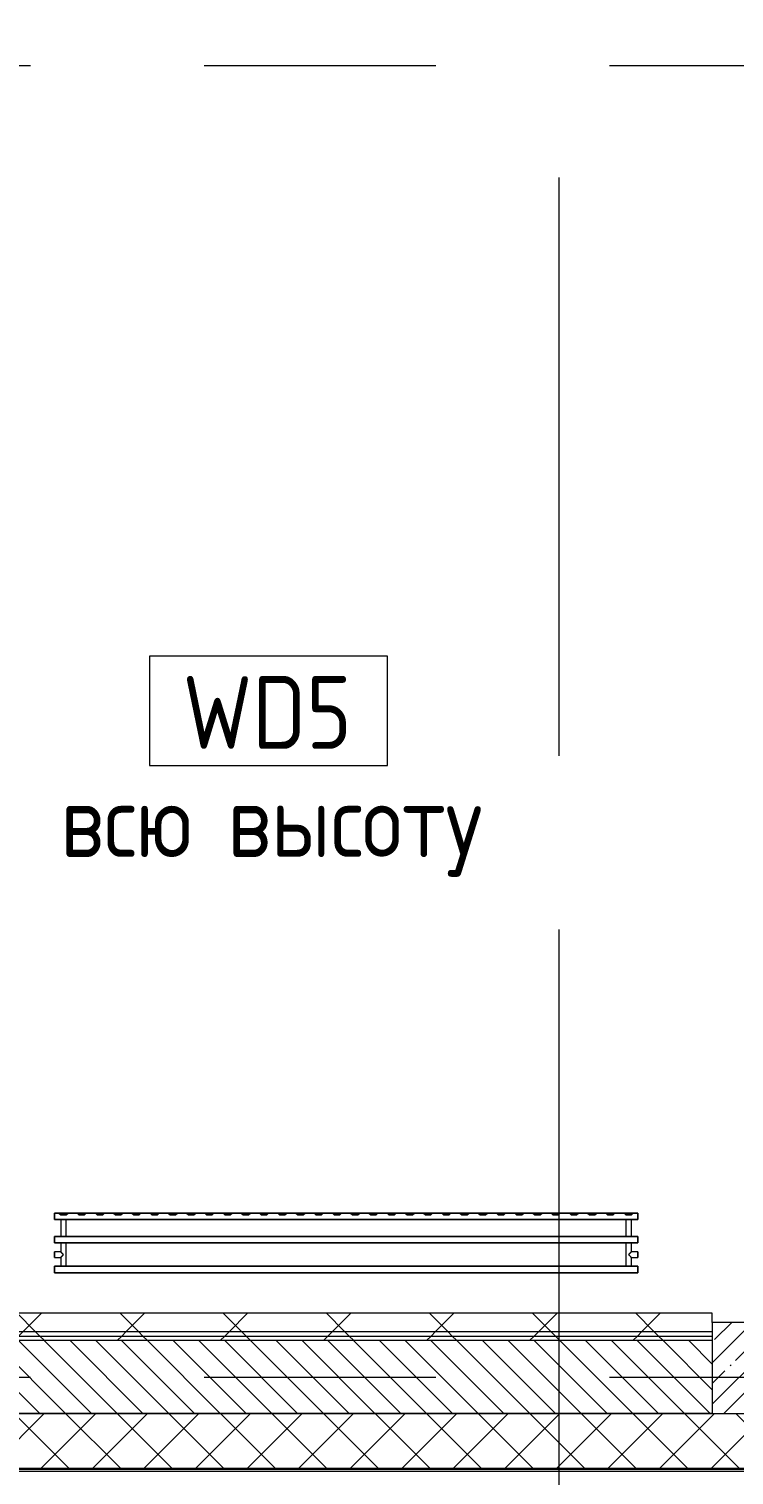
# Model space of a CAD drawing. Header units: millimetres. Extents: x 81037 to 284518, y -8553 to 29000.
# Drawn here: x 97156 to 99090, y -269 to 3700 of the extents above; entities that cross this region are included whole.
import ezdxf

# ---------------------------------------------------------------- set-up
doc = ezdxf.new("R2010")
doc.units = ezdxf.units.MM
doc.linetypes.add('Осевая', pattern=[3175, 635, -476.25, 1587.5, -476.25])
for name, color, linetype, lineweight in [('A-WALL', 7, 'Continuous', 9), ('A-WALL-1', 7, 'Continuous', 13), ('A-WALL-IDEN', 7, 'Continuous', 9), ('S-COLS', 7, 'Continuous', 9), ('Оси', 7, 'Continuous', 9), ('Оси-2', 7, 'Осевая', 9)]:
    doc.layers.add(name, color=color, linetype=linetype, lineweight=lineweight)
for name, color, linetype, lineweight, true_color in [('A-WALL-2', 7, 'Continuous', 13, 0x008040), ('I-WALL-2', 7, 'Continuous', 9, 0x008040), ('M-EQPM-1', 7, 'Continuous', 9, 0xaaaaaa)]:
    doc.layers.add(name, color=color, linetype=linetype, lineweight=lineweight, true_color=true_color)
doc.styles.add('GOST Common_1', font='GOST_Common.ttf', dxfattribs={"width": 0.9, "height": 200})
pattern_1 = [(45, (0, 0), (-141.42136, 141.42136), []), (135, (0, 0), (-141.42136, -141.42136), [])]

# ---------------------------------------------------------------- blocks, each defined once
blk = doc.blocks.new('BSC_Колонна _Прямоугольная - 250х900-23282983-План монтажа стен и перегородок 2 этажа в осях 23_33')
at = {"layer": 'S-COLS'}
h = blk.add_hatch(dxfattribs=at)
h.set_pattern_fill('FP_10', color=256, style=0, pattern_type=2)
h.set_pattern_definition([(45, (-99480, -25), (-57.024626, 57.024626), []), (45, (-99422.975, -25), (-57.024626, 57.024626), [100.806, -20.161, 3.353, -16.808])])
h.paths.add_polyline_path([(-276, -125), (450, -125), (450, 125), (-450, 125), (-450, -125)])
for p, q in [((450, 125), (-450, 125)), ((-450, 125), (-450, -125)), ((450, -125), (450, 125)), ((-450, -125), (450, -125))]:
    blk.add_line(p, q, dxfattribs=at)
blk = doc.blocks.new('radiator_prado_classic_z_tip_30_po exemplyaru - Classic Z Тип 30-300-V35-План монтажа стен и перегородок 2 этажа в осях 23_33')
at = {"layer": 'M-EQPM-1'}
for p, q in [((0, 228), (0, 210)), ((1600, 228), (0, 228)), ((0, 210), (0, 228)), ((0, 228), (12.5, 228)), ((0, 210), (1600, 210)), ((17.5, 210), (0, 210)), ((12.5, 228), (37.5, 228)), ((37.5, 228), (12.5, 228)), ((12.5, 228), (37.5, 228)), ((12.5, 228), (17.5, 223)), ((12.5, 228), (17.5, 223)), ((32.5, 223), (17.5, 223)), ((17.5, 223), (32.5, 223)), ((17.5, 210), (17.5, 164)), ((17.5, 210), (17.5, 164)), ((26.9, 210), (17.5, 210)), ((17.5, 210), (17.8, 210)), ((32.5, 210), (17.5, 210)), ((17.5, 210), (32.5, 210)), ((17.8, 210), (18.5, 210)), ((18.5, 210), (19.7, 210)), ((24.4, 210), (18.5, 210)), ((19.7, 210), (21.2, 210)), ((21.2, 210), (23.1, 210)), ((23.1, 210), (28.7, 210)), ((31.5, 210), (25, 210)), ((32.5, 210), (26.9, 210)), ((28.7, 210), (30.3, 210)), ((30.3, 210), (32.5, 210)), ((32.5, 223), (37.5, 228)), ((37.5, 228), (32.5, 223)), ((32.5, 164), (32.5, 210)), ((32.5, 164), (32.5, 210)), ((1567.5, 210), (32.5, 210)), ((37.5, 228), (62.5, 228)), ((62.5, 228), (87.5, 228)), ((87.5, 228), (62.5, 228)), ((62.5, 228), (87.5, 228)), ((62.5, 228), (67.5, 223)), ((62.5, 228), (67.5, 223)), ((82.5, 223), (67.5, 223)), ((67.5, 223), (82.5, 223)), ((82.5, 223), (87.5, 228)), ((87.5, 228), (82.5, 223)), ((87.5, 228), (112.5, 228)), ((112.5, 228), (137.5, 228)), ((137.5, 228), (112.5, 228)), ((112.5, 228), (137.5, 228)), ((112.5, 228), (117.5, 223)), ((112.5, 228), (117.5, 223)), ((132.5, 223), (117.5, 223)), ((117.5, 223), (132.5, 223)), ((132.5, 223), (137.5, 228)), ((137.5, 228), (132.5, 223)), ((137.5, 228), (162.5, 228)), ((162.5, 228), (187.5, 228)), ((187.5, 228), (162.5, 228)), ((162.5, 228), (187.5, 228)), ((162.5, 228), (167.5, 223)), ((162.5, 228), (167.5, 223)), ((182.5, 223), (167.5, 223)), ((167.5, 223), (182.5, 223)), ((182.5, 223), (187.5, 228)), ((187.5, 228), (182.5, 223)), ((187.5, 228), (212.5, 228)), ((212.5, 228), (237.5, 228)), ((237.5, 228), (212.5, 228)), ((212.5, 228), (237.5, 228)), ((212.5, 228), (217.5, 223)), ((212.5, 228), (217.5, 223)), ((232.5, 223), (217.5, 223)), ((217.5, 223), (232.5, 223)), ((232.5, 223), (237.5, 228)), ((237.5, 228), (232.5, 223)), ((237.5, 228), (262.5, 228)), ((262.5, 228), (287.5, 228)), ((287.5, 228), (262.5, 228)), ((262.5, 228), (287.5, 228)), ((262.5, 228), (267.5, 223)), ((262.5, 228), (267.5, 223)), ((282.5, 223), (267.5, 223)), ((267.5, 223), (282.5, 223)), ((282.5, 223), (287.5, 228)), ((287.5, 228), (282.5, 223)), ((287.5, 228), (312.5, 228)), ((312.5, 228), (337.5, 228)), ((337.5, 228), (312.5, 228)), ((312.5, 228), (337.5, 228)), ((312.5, 228), (317.5, 223)), ((312.5, 228), (317.5, 223)), ((332.5, 223), (317.5, 223)), ((317.5, 223), (332.5, 223)), ((332.5, 223), (337.5, 228)), ((337.5, 228), (332.5, 223)), ((337.5, 228), (362.5, 228)), ((362.5, 228), (387.5, 228)), ((387.5, 228), (362.5, 228)), ((362.5, 228), (387.5, 228)), ((362.5, 228), (367.5, 223)), ((362.5, 228), (367.5, 223)), ((382.5, 223), (367.5, 223)), ((367.5, 223), (382.5, 223)), ((382.5, 223), (387.5, 228)), ((387.5, 228), (382.5, 223)), ((387.5, 228), (412.5, 228)), ((412.5, 228), (437.5, 228)), ((437.5, 228), (412.5, 228)), ((412.5, 228), (437.5, 228)), ((412.5, 228), (417.5, 223)), ((412.5, 228), (417.5, 223)), ((432.5, 223), (417.5, 223)), ((417.5, 223), (432.5, 223)), ((432.5, 223), (437.5, 228)), ((437.5, 228), (432.5, 223)), ((437.5, 228), (462.5, 228)), ((462.5, 228), (487.5, 228)), ((487.5, 228), (462.5, 228)), ((462.5, 228), (487.5, 228)), ((462.5, 228), (467.5, 223)), ((462.5, 228), (467.5, 223)), ((482.5, 223), (467.5, 223)), ((467.5, 223), (482.5, 223)), ((482.5, 223), (487.5, 228)), ((487.5, 228), (482.5, 223)), ((487.5, 228), (512.5, 228)), ((512.5, 228), (537.5, 228)), ((537.5, 228), (512.5, 228)), ((512.5, 228), (537.5, 228)), ((512.5, 228), (517.5, 223)), ((512.5, 228), (517.5, 223)), ((532.5, 223), (517.5, 223)), ((517.5, 223), (532.5, 223)), ((532.5, 223), (537.5, 228)), ((537.5, 228), (532.5, 223)), ((537.5, 228), (562.5, 228)), ((562.5, 228), (587.5, 228)), ((587.5, 228), (562.5, 228)), ((562.5, 228), (587.5, 228)), ((562.5, 228), (567.5, 223)), ((562.5, 228), (567.5, 223)), ((582.5, 223), (567.5, 223)), ((567.5, 223), (582.5, 223)), ((582.5, 223), (587.5, 228)), ((587.5, 228), (582.5, 223)), ((587.5, 228), (612.5, 228)), ((612.5, 228), (637.5, 228)), ((637.5, 228), (612.5, 228)), ((612.5, 228), (637.5, 228)), ((612.5, 228), (617.5, 223)), ((612.5, 228), (617.5, 223)), ((632.5, 223), (617.5, 223)), ((617.5, 223), (632.5, 223)), ((632.5, 223), (637.5, 228)), ((637.5, 228), (632.5, 223)), ((637.5, 228), (662.5, 228)), ((662.5, 228), (687.5, 228)), ((687.5, 228), (662.5, 228)), ((662.5, 228), (687.5, 228)), ((662.5, 228), (667.5, 223)), ((662.5, 228), (667.5, 223)), ((682.5, 223), (667.5, 223)), ((667.5, 223), (682.5, 223)), ((682.5, 223), (687.5, 228)), ((687.5, 228), (682.5, 223)), ((687.5, 228), (712.5, 228)), ((712.5, 228), (737.5, 228)), ((737.5, 228), (712.5, 228)), ((712.5, 228), (737.5, 228)), ((712.5, 228), (717.5, 223)), ((712.5, 228), (717.5, 223)), ((732.5, 223), (717.5, 223)), ((717.5, 223), (732.5, 223)), ((732.5, 223), (737.5, 228)), ((737.5, 228), (732.5, 223)), ((737.5, 228), (762.5, 228)), ((762.5, 228), (787.5, 228)), ((787.5, 228), (762.5, 228)), ((762.5, 228), (787.5, 228)), ((762.5, 228), (767.5, 223)), ((762.5, 228), (767.5, 223)), ((782.5, 223), (767.5, 223)), ((767.5, 223), (782.5, 223)), ((782.5, 223), (787.5, 228)), ((787.5, 228), (782.5, 223)), ((787.5, 228), (812.5, 228)), ((812.5, 228), (837.5, 228)), ((837.5, 228), (812.5, 228)), ((812.5, 228), (837.5, 228)), ((812.5, 228), (817.5, 223)), ((812.5, 228), (817.5, 223)), ((832.5, 223), (817.5, 223)), ((817.5, 223), (832.5, 223)), ((832.5, 223), (837.5, 228)), ((837.5, 228), (832.5, 223)), ((837.5, 228), (862.5, 228)), ((862.5, 228), (887.5, 228)), ((887.5, 228), (862.5, 228)), ((862.5, 228), (887.5, 228)), ((862.5, 228), (867.5, 223)), ((862.5, 228), (867.5, 223)), ((882.5, 223), (867.5, 223)), ((867.5, 223), (882.5, 223)), ((882.5, 223), (887.5, 228)), ((887.5, 228), (882.5, 223)), ((887.5, 228), (912.5, 228)), ((912.5, 228), (937.5, 228)), ((937.5, 228), (912.5, 228)), ((912.5, 228), (937.5, 228)), ((912.5, 228), (917.5, 223)), ((912.5, 228), (917.5, 223)), ((932.5, 223), (917.5, 223)), ((917.5, 223), (932.5, 223)), ((932.5, 223), (937.5, 228)), ((937.5, 228), (932.5, 223)), ((937.5, 228), (962.5, 228)), ((962.5, 228), (987.5, 228)), ((987.5, 228), (962.5, 228)), ((962.5, 228), (987.5, 228)), ((962.5, 228), (967.5, 223)), ((962.5, 228), (967.5, 223)), ((982.5, 223), (967.5, 223)), ((967.5, 223), (982.5, 223)), ((982.5, 223), (987.5, 228)), ((987.5, 228), (982.5, 223)), ((987.5, 228), (1012.5, 228)), ((1012.5, 228), (1037.5, 228)), ((1037.5, 228), (1012.5, 228)), ((1012.5, 228), (1037.5, 228)), ((1012.5, 228), (1017.5, 223)), ((1012.5, 228), (1017.5, 223)), ((1032.5, 223), (1017.5, 223)), ((1017.5, 223), (1032.5, 223)), ((1032.5, 223), (1037.5, 228)), ((1037.5, 228), (1032.5, 223)), ((1037.5, 228), (1062.5, 228)), ((1062.5, 228), (1087.5, 228)), ((1087.5, 228), (1062.5, 228)), ((1062.5, 228), (1087.5, 228)), ((1062.5, 228), (1067.5, 223)), ((1062.5, 228), (1067.5, 223)), ((1082.5, 223), (1067.5, 223)), ((1067.5, 223), (1082.5, 223)), ((1082.5, 223), (1087.5, 228)), ((1087.5, 228), (1082.5, 223)), ((1087.5, 228), (1112.5, 228)), ((1112.5, 228), (1137.5, 228)), ((1137.5, 228), (1112.5, 228)), ((1112.5, 228), (1137.5, 228)), ((1112.5, 228), (1117.5, 223)), ((1112.5, 228), (1117.5, 223)), ((1132.5, 223), (1117.5, 223)), ((1117.5, 223), (1132.5, 223)), ((1132.5, 223), (1137.5, 228)), ((1137.5, 228), (1132.5, 223)), ((1137.5, 228), (1162.5, 228)), ((1162.5, 228), (1187.5, 228)), ((1187.5, 228), (1162.5, 228)), ((1162.5, 228), (1187.5, 228)), ((1162.5, 228), (1167.5, 223)), ((1162.5, 228), (1167.5, 223)), ((1182.5, 223), (1167.5, 223)), ((1167.5, 223), (1182.5, 223)), ((1182.5, 223), (1187.5, 228)), ((1187.5, 228), (1182.5, 223)), ((1187.5, 228), (1212.5, 228)), ((1212.5, 228), (1237.5, 228)), ((1237.5, 228), (1212.5, 228)), ((1212.5, 228), (1237.5, 228)), ((1212.5, 228), (1217.5, 223)), ((1212.5, 228), (1217.5, 223)), ((1232.5, 223), (1217.5, 223)), ((1217.5, 223), (1232.5, 223)), ((1232.5, 223), (1237.5, 228)), ((1237.5, 228), (1232.5, 223)), ((1237.5, 228), (1262.5, 228)), ((1262.5, 228), (1287.5, 228)), ((1287.5, 228), (1262.5, 228)), ((1262.5, 228), (1287.5, 228)), ((1262.5, 228), (1267.5, 223)), ((1262.5, 228), (1267.5, 223)), ((1282.5, 223), (1267.5, 223)), ((1267.5, 223), (1282.5, 223)), ((1282.5, 223), (1287.5, 228)), ((1287.5, 228), (1282.5, 223)), ((1287.5, 228), (1312.5, 228)), ((1312.5, 228), (1337.5, 228)), ((1337.5, 228), (1312.5, 228)), ((1312.5, 228), (1337.5, 228)), ((1312.5, 228), (1317.5, 223)), ((1312.5, 228), (1317.5, 223)), ((1332.5, 223), (1317.5, 223)), ((1317.5, 223), (1332.5, 223)), ((1332.5, 223), (1337.5, 228)), ((1337.5, 228), (1332.5, 223)), ((1337.5, 228), (1362.5, 228)), ((1362.5, 228), (1387.5, 228)), ((1387.5, 228), (1362.5, 228)), ((1362.5, 228), (1387.5, 228)), ((1362.5, 228), (1367.5, 223)), ((1362.5, 228), (1367.5, 223)), ((1382.5, 223), (1367.5, 223)), ((1367.5, 223), (1382.5, 223)), ((1382.5, 223), (1387.5, 228)), ((1387.5, 228), (1382.5, 223)), ((1387.5, 228), (1412.5, 228)), ((1412.5, 228), (1437.5, 228)), ((1437.5, 228), (1412.5, 228)), ((1412.5, 228), (1437.5, 228)), ((1412.5, 228), (1417.5, 223)), ((1412.5, 228), (1417.5, 223)), ((1432.5, 223), (1417.5, 223)), ((1417.5, 223), (1432.5, 223)), ((1432.5, 223), (1437.5, 228)), ((1437.5, 228), (1432.5, 223)), ((1437.5, 228), (1462.5, 228)), ((1462.5, 228), (1487.5, 228)), ((1487.5, 228), (1462.5, 228)), ((1462.5, 228), (1487.5, 228)), ((1462.5, 228), (1467.5, 223)), ((1462.5, 228), (1467.5, 223)), ((1482.5, 223), (1467.5, 223)), ((1467.5, 223), (1482.5, 223)), ((1482.5, 223), (1487.5, 228)), ((1487.5, 228), (1482.5, 223)), ((1487.5, 228), (1512.5, 228)), ((1512.5, 228), (1537.5, 228)), ((1537.5, 228), (1512.5, 228)), ((1512.5, 228), (1537.5, 228)), ((1512.5, 228), (1517.5, 223)), ((1512.5, 228), (1517.5, 223)), ((1532.5, 223), (1517.5, 223)), ((1517.5, 223), (1532.5, 223)), ((1532.5, 223), (1537.5, 228)), ((1537.5, 228), (1532.5, 223)), ((1537.5, 228), (1562.5, 228)), ((1562.5, 228), (1587.5, 228)), ((1587.5, 228), (1562.5, 228)), ((1562.5, 228), (1587.5, 228)), ((1562.5, 228), (1567.5, 223)), ((1562.5, 228), (1567.5, 223)), ((1582.5, 223), (1567.5, 223)), ((1567.5, 223), (1582.5, 223)), ((1567.5, 210), (1567.5, 164)), ((1567.5, 210), (1567.5, 164)), ((1582.2, 210), (1567.5, 210)), ((1567.5, 210), (1582.5, 210)), ((1582.5, 210), (1567.5, 210)), ((1567.5, 210), (1582.5, 210)), ((1581.5, 210), (1568.5, 210)), ((1582.5, 210), (1582.2, 210)), ((1582.5, 223), (1587.5, 228)), ((1587.5, 228), (1582.5, 223)), ((1582.5, 164), (1582.5, 210)), ((1582.5, 164), (1582.5, 210)), ((1600, 210), (1582.5, 210)), ((1587.5, 228), (1600, 228)), ((1600, 210), (1600, 228)), ((1600, 228), (1600, 210)), ((1600, 164), (0, 164)), ((0, 164), (0, 146)), ((0, 146), (0, 164)), ((0, 164), (17.5, 164)), ((26.9, 164), (17.5, 164)), ((17.5, 164), (18.5, 164)), ((18.5, 164), (17.5, 164)), ((17.5, 164), (32.5, 164)), ((18.5, 164), (19.7, 164)), ((19.7, 164), (18.5, 164)), ((18.5, 164), (24.4, 164)), ((19.7, 164), (21.2, 164)), ((32.5, 164), (19.7, 164)), ((21.2, 164), (25, 164)), ((25, 164), (32.5, 164)), ((25, 164), (31.5, 164)), ((28.7, 164), (26.9, 164)), ((32.2, 164), (28.7, 164)), ((32.5, 164), (32.2, 164)), ((32.5, 164), (1567.5, 164)), ((1576.9, 164), (1567.5, 164)), ((1567.5, 164), (1582.5, 164)), ((1582.5, 164), (1567.5, 164)), ((1567.5, 164), (1567.8, 164)), ((1567.8, 164), (1578.7, 164)), ((1568.5, 164), (1581.5, 164)), ((1578.7, 164), (1576.9, 164)), ((1582.2, 164), (1578.7, 164)), ((1578.7, 164), (1582.5, 164)), ((1582.5, 164), (1582.2, 164)), ((1582.5, 164), (1600, 164)), ((1600, 146), (1600, 164)), ((1600, 164), (1600, 146)), ((0, 146), (1600, 146)), ((17.5, 146), (0, 146)), ((17.5, 121.5), (0, 121.5)), ((17.5, 121.5), (0, 121.5)), ((0, 121.5), (0, 121.2)), ((0, 106.5), (0, 121.5)), ((0, 121.2), (0, 106.8)), ((0, 121.2), (0, 120.5)), ((0, 120.5), (0, 121.2)), ((0, 121.2), (0, 121.2)), ((0, 120.5), (0, 119.3)), ((0, 119.3), (0, 120.5)), ((0, 119.3), (0, 117.8)), ((0, 117.8), (0, 119.3)), ((17.5, 146), (17.5, 121.5)), ((17.5, 146), (17.5, 121.5)), ((17.5, 146), (25, 146)), ((32.5, 146), (17.5, 146)), ((17.5, 146), (32.5, 146)), ((32.5, 146), (17.5, 146)), ((24.4, 146), (18.5, 146)), ((25, 146), (32.2, 146)), ((31.5, 146), (25, 146)), ((32.2, 146), (32.5, 146)), ((32.5, 82), (32.5, 146)), ((32.5, 82), (32.5, 146)), ((1567.5, 146), (32.5, 146)), ((1567.5, 146), (1567.5, 82)), ((1567.5, 146), (1567.5, 82)), ((1567.5, 146), (1582.5, 146)), ((1582.5, 146), (1567.5, 146)), ((1567.5, 146), (1582.5, 146)), ((1567.8, 146), (1567.5, 146)), ((1568.5, 146), (1567.8, 146)), ((1569.7, 146), (1568.5, 146)), ((1581.5, 146), (1568.5, 146)), ((1582.5, 146), (1569.7, 146)), ((1582.5, 121.5), (1582.5, 146)), ((1582.5, 121.5), (1582.5, 146)), ((1600, 146), (1582.5, 146)), ((1600, 121.5), (1582.5, 121.5)), ((1600, 121.5), (1582.5, 121.5)), ((1600, 121.5), (1600, 106.5)), ((1600, 121.2), (1600, 121.5)), ((1600, 121.5), (1600, 121.2)), ((1600, 121.2), (1600, 121.5)), ((1600, 106.8), (1600, 121.2)), ((1600, 121.2), (1600, 106.8)), ((1600, 117.8), (1600, 121.2)), ((0, 117.8), (0, 115.9)), ((0, 115.9), (0, 117.8)), ((0, 115.9), (0, 114)), ((0, 114), (0, 115.9)), ((0, 114), (0, 112.1)), ((0, 112.1), (0, 114)), ((0, 112.1), (0, 110.2)), ((0, 110.2), (0, 112.1)), ((0, 110.2), (0, 108.7)), ((0, 108.7), (0, 110.2)), ((0, 108.7), (0, 107.5)), ((0, 106.8), (0, 108.7)), ((0, 107.5), (0, 106.8)), ((0, 106.8), (0, 106.5)), ((0, 106.8), (0, 106.8)), ((0, 106.5), (17.5, 106.5)), ((0, 106.5), (17.5, 106.5)), ((1600, 82), (0, 82)), ((0, 82), (0, 64)), ((0, 64), (0, 82)), ((0, 82), (17.5, 82)), ((17.5, 106.5), (17.5, 82)), ((17.5, 106.5), (17.5, 82)), ((21.2, 82), (17.5, 82)), ((17.5, 82), (32.5, 82)), ((19.7, 82), (17.5, 82)), ((17.5, 82), (32.5, 82)), ((18.5, 82), (24.4, 82)), ((32.5, 82), (19.7, 82)), ((32.5, 82), (21.2, 82)), ((25, 82), (31.5, 82)), ((32.5, 82), (1567.5, 82)), ((1582.5, 82), (1567.5, 82)), ((1567.5, 82), (1582.5, 82)), ((1582.5, 82), (1567.5, 82)), ((1567.5, 82), (1567.8, 82)), ((1567.8, 82), (1568.5, 82)), ((1568.5, 82), (1569.7, 82)), ((1568.5, 82), (1581.5, 82)), ((1569.7, 82), (1571.2, 82)), ((1571.2, 82), (1573.1, 82)), ((1573.1, 82), (1575, 82)), ((1575, 82), (1576.9, 82)), ((1576.9, 82), (1578.7, 82)), ((1578.7, 82), (1580.3, 82)), ((1580.3, 82), (1581.5, 82)), ((1581.5, 82), (1582.5, 82)), ((1582.5, 82), (1582.5, 106.5)), ((1582.5, 106.5), (1600, 106.5)), ((1582.5, 82), (1582.5, 106.5)), ((1582.5, 106.5), (1600, 106.5)), ((1582.5, 82), (1600, 82)), ((1600, 114), (1600, 117.8)), ((1600, 112.1), (1600, 114)), ((1600, 106.8), (1600, 112.1)), ((1600, 106.5), (1600, 106.8)), ((1600, 106.8), (1600, 106.5)), ((1600, 106.5), (1600, 106.8)), ((1600, 64), (1600, 82)), ((1600, 82), (1600, 64)), ((1600, 64), (0, 64)), ((0, 64), (1600, 64))]:
    blk.add_line(p, q, dxfattribs=at)
for points, knots in [([(17.8, 121.2), (17.7, 121.3), (17.7, 121.3), (17.5, 121.5), (17.5, 121.5), (17.5, 121.5)], [0.8571429, 0.8571429, 0.8571429, 0.8571429, 0.8928571, 0.9285714, 1, 1, 1, 1]), ([(17.5, 121.5), (17.5, 121.5), (17.5, 121.5), (17.7, 121.3), (17.7, 121.3), (17.8, 121.2)], [0, 0, 0, 0, 0.0714286, 0.1071429, 0.1428571, 0.1428571, 0.1428571, 0.1428571]), ([(17.5, 121.5), (17.5, 121.5), (17.5, 121.5), (17.7, 121.3), (17.7, 121.3), (17.8, 121.2)], [0, 0, 0, 0, 0.0714286, 0.1071429, 0.1428571, 0.1428571, 0.1428571, 0.1428571]), ([(25, 114), (24.5, 114.5), (23.6, 115.4), (22.4, 116.6), (21.6, 117.4), (21.1, 117.9), (20.8, 118.2), (20.5, 118.5), (20.2, 118.8), (19.8, 119.1), (19.6, 119.4), (19.3, 119.7), (19, 120), (18.7, 120.3), (18.5, 120.5), (18.3, 120.7), (18.1, 120.9), (17.9, 121.1), (17.8, 121.2), (17.7, 121.3), (17.5, 121.5), (17.5, 121.5), (17.5, 121.5)], [0, 0, 0, 0, 0.142857, 0.285714, 0.357143, 0.392857, 0.428571, 0.464286, 0.5, 0.535714, 0.571429, 0.607143, 0.642857, 0.678571, 0.714286, 0.75, 0.785714, 0.821429, 0.857143, 0.892857, 0.928571, 1, 1, 1, 1]), ([(17.8, 121.2), (17.8, 121.2), (17.9, 121.1), (18.1, 120.9), (18.3, 120.7), (18.5, 120.5), (18.7, 120.3), (19, 120), (19.3, 119.7), (19.6, 119.4), (19.8, 119.1), (20.3, 118.7), (20.7, 118.3), (21.1, 117.9), (21.6, 117.4), (22.4, 116.6), (23.1, 115.9), (23.6, 115.4)], [0.1428571, 0.1428571, 0.1428571, 0.1428571, 0.1785714, 0.2142857, 0.25, 0.2857143, 0.3214286, 0.3571429, 0.3928571, 0.4285714, 0.4642857, 0.5, 0.5714286, 0.6071429, 0.6428571, 0.7142857, 0.8571429, 0.8571429, 0.8571429, 0.8571429]), ([(19.6, 119.4), (19.7, 119.3), (19.9, 119.2), (20.3, 118.7), (20.6, 118.4), (20.8, 118.2)], [0.4285714, 0.4285714, 0.4285714, 0.4285714, 0.4642857, 0.5, 0.5714286, 0.5714286, 0.5714286, 0.5714286]), ([(1575, 114), (1575.5, 114.5), (1576.4, 115.4), (1577.6, 116.6), (1578.4, 117.4), (1578.9, 117.9), (1579.2, 118.2), (1579.5, 118.5), (1579.8, 118.8), (1580.1, 119.2), (1580.4, 119.4), (1580.7, 119.7), (1581, 120), (1581.3, 120.3), (1581.5, 120.5), (1581.7, 120.7), (1581.9, 120.9), (1582.1, 121.1), (1582.2, 121.2), (1582.3, 121.3), (1582.5, 121.5), (1582.5, 121.5), (1582.5, 121.5)], [0, 0, 0, 0, 0.142857, 0.285714, 0.357143, 0.392857, 0.428571, 0.464286, 0.5, 0.535714, 0.571429, 0.607143, 0.642857, 0.678571, 0.714286, 0.75, 0.785714, 0.821429, 0.857143, 0.892857, 0.928571, 1, 1, 1, 1]), ([(1582.2, 121.2), (1582.2, 121.2), (1582.1, 121.1), (1581.9, 120.9), (1581.7, 120.7), (1581.5, 120.5), (1581.3, 120.3), (1581, 120), (1580.7, 119.7), (1580.4, 119.4), (1580.1, 119.2), (1579.7, 118.7), (1579.3, 118.3), (1578.9, 117.9), (1578.4, 117.4), (1577.6, 116.6), (1576.9, 115.9), (1576.4, 115.4)], [0.1428571, 0.1428571, 0.1428571, 0.1428571, 0.1785714, 0.2142857, 0.25, 0.2857143, 0.3214286, 0.3571429, 0.3928571, 0.4285714, 0.4642857, 0.5, 0.5714286, 0.6071429, 0.6428571, 0.7142857, 0.8571429, 0.8571429, 0.8571429, 0.8571429]), ([(1582.2, 121.2), (1582.2, 121.2), (1582.1, 121.1), (1581.9, 120.9), (1581.7, 120.7), (1581.5, 120.5), (1581.3, 120.3), (1581, 120), (1580.7, 119.7), (1580.4, 119.4), (1580.1, 119.2), (1579.7, 118.7), (1579.3, 118.3), (1578.9, 117.9), (1578.4, 117.4), (1577.6, 116.6), (1576.9, 115.9), (1576.4, 115.4)], [0.1428571, 0.1428571, 0.1428571, 0.1428571, 0.1785714, 0.2142857, 0.25, 0.2857143, 0.3214286, 0.3571429, 0.3928571, 0.4285714, 0.4642857, 0.5, 0.5714286, 0.6071429, 0.6428571, 0.7142857, 0.8571429, 0.8571429, 0.8571429, 0.8571429]), ([(1582.5, 121.5), (1582.5, 121.5), (1582.5, 121.5), (1582.3, 121.3), (1582.3, 121.3), (1582.2, 121.2)], [0, 0, 0, 0, 0.0714286, 0.1071429, 0.1428571, 0.1428571, 0.1428571, 0.1428571]), ([(1582.5, 121.5), (1582.5, 121.5), (1582.5, 121.5), (1582.3, 121.3), (1582.3, 121.3), (1582.2, 121.2)], [0, 0, 0, 0, 0.0714286, 0.1071429, 0.1428571, 0.1428571, 0.1428571, 0.1428571]), ([(1582.2, 121.2), (1582.3, 121.3), (1582.3, 121.3), (1582.5, 121.5), (1582.5, 121.5), (1582.5, 121.5)], [0.8571429, 0.8571429, 0.8571429, 0.8571429, 0.8928571, 0.9285714, 1, 1, 1, 1]), ([(17.5, 106.5), (17.5, 106.5), (17.5, 106.5), (17.7, 106.7), (17.8, 106.8), (17.9, 106.9), (18.1, 107.1), (18.3, 107.3), (18.5, 107.5), (18.7, 107.7), (19, 108), (19.3, 108.3), (19.6, 108.6), (19.8, 108.9), (20.3, 109.3), (20.7, 109.7), (21.1, 110.1), (21.6, 110.6), (22.4, 111.4), (23.6, 112.6), (24.5, 113.5), (25, 114)], [0, 0, 0, 0, 0.071429, 0.107143, 0.142857, 0.178571, 0.214286, 0.25, 0.285714, 0.321429, 0.357143, 0.392857, 0.428571, 0.464286, 0.5, 0.571429, 0.607143, 0.642857, 0.714286, 0.857143, 1, 1, 1, 1]), ([(17.5, 106.5), (17.5, 106.5), (17.5, 106.5), (17.7, 106.7), (17.7, 106.7), (17.8, 106.8)], [0, 0, 0, 0, 0.0714286, 0.1071429, 0.1428571, 0.1428571, 0.1428571, 0.1428571]), ([(17.8, 106.8), (17.7, 106.7), (17.7, 106.7), (17.5, 106.5), (17.5, 106.5), (17.5, 106.5)], [0.8571429, 0.8571429, 0.8571429, 0.8571429, 0.8928571, 0.9285714, 1, 1, 1, 1]), ([(17.8, 106.8), (17.7, 106.7), (17.7, 106.7), (17.5, 106.5), (17.5, 106.5), (17.5, 106.5)], [0.8571429, 0.8571429, 0.8571429, 0.8571429, 0.8928571, 0.9285714, 1, 1, 1, 1]), ([(17.8, 106.8), (17.8, 106.8), (17.9, 106.9), (18.1, 107.1), (18.3, 107.3), (18.5, 107.5), (18.7, 107.7), (19, 108), (19.3, 108.3), (19.6, 108.6), (19.9, 108.8), (20.3, 109.3), (20.6, 109.6), (20.8, 109.8)], [0.1428571, 0.1428571, 0.1428571, 0.1428571, 0.1785714, 0.2142857, 0.25, 0.2857143, 0.3214286, 0.3571429, 0.3928571, 0.4285714, 0.4642857, 0.5, 0.5714286, 0.5714286, 0.5714286, 0.5714286]), ([(22.1, 116.9), (21.9, 117.1), (21.6, 117.4), (21.1, 117.9), (20.9, 118.1), (20.8, 118.2)], [0.2857143, 0.2857143, 0.2857143, 0.2857143, 0.3571429, 0.3928571, 0.4285714, 0.4285714, 0.4285714, 0.4285714]), ([(20.8, 118.2), (20.9, 118.1), (21.1, 117.9), (21.6, 117.4), (21.9, 117.1), (22.1, 116.9)], [0.5714286, 0.5714286, 0.5714286, 0.5714286, 0.6071429, 0.6428571, 0.7142857, 0.7142857, 0.7142857, 0.7142857]), ([(20.8, 109.8), (20.9, 109.9), (21.1, 110.1), (21.6, 110.6), (21.9, 110.9), (22.1, 111.1)], [0.5714286, 0.5714286, 0.5714286, 0.5714286, 0.6071429, 0.6428571, 0.7142857, 0.7142857, 0.7142857, 0.7142857]), ([(22.1, 111.1), (21.9, 110.9), (21.6, 110.6), (21.1, 110.1), (20.9, 109.9), (20.8, 109.8)], [0.2857143, 0.2857143, 0.2857143, 0.2857143, 0.3571429, 0.3928571, 0.4285714, 0.4285714, 0.4285714, 0.4285714]), ([(22.1, 111.1), (21.9, 110.9), (21.6, 110.6), (21.1, 110.1), (20.9, 109.9), (20.8, 109.8)], [0.2857143, 0.2857143, 0.2857143, 0.2857143, 0.3571429, 0.3928571, 0.4285714, 0.4285714, 0.4285714, 0.4285714]), ([(1582.5, 106.5), (1582.5, 106.5), (1582.5, 106.5), (1582.3, 106.7), (1582.2, 106.8), (1582.1, 106.9), (1581.9, 107.1), (1581.7, 107.3), (1581.5, 107.5), (1581.3, 107.7), (1581, 108), (1580.7, 108.3), (1580.4, 108.6), (1580.1, 108.8), (1579.7, 109.3), (1579.3, 109.7), (1578.9, 110.1), (1578.4, 110.6), (1577.6, 111.4), (1576.4, 112.6), (1575.5, 113.5), (1575, 114)], [0, 0, 0, 0, 0.071429, 0.107143, 0.142857, 0.178571, 0.214286, 0.25, 0.285714, 0.321429, 0.357143, 0.392857, 0.428571, 0.464286, 0.5, 0.571429, 0.607143, 0.642857, 0.714286, 0.857143, 1, 1, 1, 1]), ([(1577.9, 116.9), (1578.1, 117.1), (1578.4, 117.4), (1578.9, 117.9), (1579.1, 118.1), (1579.2, 118.2)], [0.2857143, 0.2857143, 0.2857143, 0.2857143, 0.3571429, 0.3928571, 0.4285714, 0.4285714, 0.4285714, 0.4285714]), ([(1577.9, 111.1), (1578.1, 110.9), (1578.4, 110.6), (1578.9, 110.1), (1579.2, 109.8), (1579.5, 109.5), (1579.8, 109.2), (1580.1, 108.8), (1580.4, 108.6), (1580.7, 108.3), (1581, 108), (1581.3, 107.7), (1581.5, 107.5), (1581.7, 107.3), (1581.9, 107.1), (1582.1, 106.9), (1582.2, 106.8), (1582.2, 106.8)], [0.2857143, 0.2857143, 0.2857143, 0.2857143, 0.3571429, 0.3928571, 0.4285714, 0.4642857, 0.5, 0.5357143, 0.5714286, 0.6071429, 0.6428571, 0.6785714, 0.7142857, 0.75, 0.7857143, 0.8214286, 0.8571429, 0.8571429, 0.8571429, 0.8571429]), ([(1577.9, 111.1), (1578.1, 110.9), (1578.4, 110.6), (1578.9, 110.1), (1579.2, 109.8), (1579.5, 109.5), (1579.8, 109.2), (1580.1, 108.8), (1580.4, 108.6), (1580.7, 108.3), (1581, 108), (1581.3, 107.7), (1581.5, 107.5), (1581.7, 107.3), (1581.9, 107.1), (1582.1, 106.9), (1582.2, 106.8), (1582.2, 106.8)], [0.2857143, 0.2857143, 0.2857143, 0.2857143, 0.3571429, 0.3928571, 0.4285714, 0.4642857, 0.5, 0.5357143, 0.5714286, 0.6071429, 0.6428571, 0.6785714, 0.7142857, 0.75, 0.7857143, 0.8214286, 0.8571429, 0.8571429, 0.8571429, 0.8571429]), ([(1580.4, 108.6), (1580.3, 108.7), (1580.1, 108.8), (1579.7, 109.3), (1579.3, 109.7), (1578.9, 110.1), (1578.4, 110.6), (1578.1, 110.9), (1577.9, 111.1)], [0.4285714, 0.4285714, 0.4285714, 0.4285714, 0.4642857, 0.5, 0.5714286, 0.6071429, 0.6428571, 0.7142857, 0.7142857, 0.7142857, 0.7142857]), ([(1582.2, 106.8), (1582.3, 106.7), (1582.3, 106.7), (1582.5, 106.5), (1582.5, 106.5), (1582.5, 106.5)], [0.8571429, 0.8571429, 0.8571429, 0.8571429, 0.8928571, 0.9285714, 1, 1, 1, 1]), ([(1582.2, 106.8), (1582.3, 106.7), (1582.3, 106.7), (1582.5, 106.5), (1582.5, 106.5), (1582.5, 106.5)], [0.8571429, 0.8571429, 0.8571429, 0.8571429, 0.8928571, 0.9285714, 1, 1, 1, 1]), ([(1582.5, 106.5), (1582.5, 106.5), (1582.5, 106.5), (1582.3, 106.7), (1582.3, 106.7), (1582.2, 106.8)], [0, 0, 0, 0, 0.0714286, 0.1071429, 0.1428571, 0.1428571, 0.1428571, 0.1428571])]:
    blk.add_open_spline(points, degree=3, knots=knots, dxfattribs=at)
for points in [[(20.8, 118.2), (20.7, 118.3), (20.5, 118.5), (20.2, 118.8), (19.9, 119.2), (19.6, 119.4), (19.3, 119.7), (19, 120), (18.7, 120.3), (18.5, 120.5), (18.3, 120.7), (18.1, 120.9), (17.9, 121.1), (17.8, 121.2), (17.8, 121.2)], [(17.8, 121.2), (17.8, 121.2), (17.9, 121.1), (18.1, 120.9), (18.3, 120.7), (18.5, 120.5), (18.7, 120.3), (19, 120), (19.3, 119.7), (19.5, 119.5), (19.6, 119.4)], [(1579.2, 118.2), (1579.3, 118.3), (1579.5, 118.5), (1579.8, 118.8), (1580.1, 119.2), (1580.4, 119.4), (1580.7, 119.7), (1581, 120), (1581.3, 120.3), (1581.5, 120.5), (1581.7, 120.7), (1581.9, 120.9), (1582.1, 121.1), (1582.2, 121.2), (1582.2, 121.2)], [(20.8, 109.8), (20.7, 109.7), (20.5, 109.5), (20.2, 109.2), (19.9, 108.8), (19.6, 108.6), (19.3, 108.3), (19, 108), (18.7, 107.7), (18.5, 107.5), (18.3, 107.3), (18.1, 107.1), (17.9, 106.9), (17.8, 106.8), (17.8, 106.8)], [(20.8, 109.8), (20.7, 109.7), (20.5, 109.5), (20.2, 109.2), (19.8, 108.9), (19.6, 108.6), (19.3, 108.3), (19, 108), (18.7, 107.7), (18.5, 107.5), (18.3, 107.3), (18.1, 107.1), (17.9, 106.9), (17.8, 106.8), (17.8, 106.8)], [(23.6, 115.4), (23.1, 115.9), (22.6, 116.4), (22.1, 116.9)], [(22.1, 116.9), (22.6, 116.4), (23.1, 115.9), (23.6, 115.4)], [(25, 114), (24.5, 113.5), (23.6, 112.6), (22.6, 111.6), (22.1, 111.1)], [(22.1, 111.1), (22.6, 111.6), (23.1, 112.1), (23.6, 112.6)], [(23.6, 112.6), (23.1, 112.1), (22.6, 111.6), (22.1, 111.1)], [(25, 114), (24.5, 114.5), (24, 115), (23.6, 115.4)], [(23.6, 115.4), (24, 115), (24.5, 114.5), (25, 114)], [(23.6, 115.4), (24, 115), (24.5, 114.5), (25, 114)], [(23.6, 112.6), (24, 113), (24.5, 113.5), (25, 114)], [(25, 114), (24.5, 113.5), (24, 113), (23.6, 112.6)], [(1576.4, 115.4), (1576, 115), (1575.5, 114.5), (1575, 114)], [(1576.4, 115.4), (1576, 115), (1575.5, 114.5), (1575, 114)], [(1575, 114), (1575.5, 114.5), (1576, 115), (1576.4, 115.4)], [(1575, 114), (1575.5, 113.5), (1576.4, 112.6), (1577.4, 111.6), (1577.9, 111.1)], [(1575, 114), (1575.5, 113.5), (1576.4, 112.6), (1577.4, 111.6), (1577.9, 111.1)], [(1577.9, 111.1), (1577.4, 111.6), (1576.4, 112.6), (1575.5, 113.5), (1575, 114)], [(1576.4, 115.4), (1576.9, 115.9), (1577.4, 116.4), (1577.9, 116.9)], [(1581.5, 107.5), (1581.4, 107.6), (1581.3, 107.7), (1581, 108), (1580.7, 108.3), (1580.5, 108.5), (1580.4, 108.6)], [(1582.2, 106.8), (1582.2, 106.8), (1582.1, 106.9), (1581.9, 107.1), (1581.7, 107.3), (1581.6, 107.4), (1581.5, 107.5)]]:
    blk.add_open_spline(points, degree=3, dxfattribs=at)
blk = doc.blocks.new('М_стена2 - Типоразмер-30678229-План монтажа стен и перегородок 2 этажа в осях 23_33')
at = {"layer": 'A-WALL-IDEN'}
for p, q in [((3.258, 1.523), (-3.273, 1.523)), ((-3.273, 1.523), (-3.273, -1.477)), ((3.258, -1.477), (3.258, 1.523)), ((-3.273, -1.477), (3.258, -1.477))]:
    blk.add_line(p, q, dxfattribs=at)

msp = doc.modelspace()

# ---------------------------------------------------------------- hatches: boundary and pattern name
at = {"layer": 'A-WALL'}
h = msp.add_hatch(dxfattribs=at)
h.set_pattern_fill('FP_3', color=256, style=0, pattern_type=2)
h.set_pattern_definition([(135, (0, 0), (-35.35534, -35.35534), [])])
h.paths.add_polyline_path([(122651.5, -100), (122830, -100), (122830, 100), (122030, 100), (122030, -100), (122325.8, -100)])
h.paths.add_polyline_path([(119330, -100), (119330, 100), (118830, 100), (118830, -100), (119069.2, -100)])
h.paths.add_polyline_path([(115161.3, -100), (115630, -100), (115630, 100), (114580, 100), (114580, -100), (114835.7, -100)])
h.paths.add_polyline_path([(113680, -100), (113680, 100), (113430, 100), (113430, -100), (113533, -100)])
h.paths.add_polyline_path([(108930, -100), (110230, -100), (110230, 100), (108930, 100)])
h.paths.add_polyline_path([(103780, -100), (104830, -100), (104830, 100), (103780, 100)])
h.paths.add_polyline_path([(102786.3, -100), (102880, -100), (102880, 100), (102630, 100), (102630, -100)])
h.paths.add_polyline_path([(101730, -100), (101730, 100), (100830, 100), (100830, -100), (101483.6, -100)])
h.paths.add_polyline_path([(97575.7, -100), (99030, -100), (99030, 100), (95680, 100), (95680, -100), (97250, -100)])
h.paths.add_polyline_path([(94780, -100), (94780, 100), (94530, 100), (94530, -100), (94644.8, -100)])
h.paths.add_polyline_path([(92690.8, -100), (92730, -100), (92730, 100), (91930, 100), (91930, -100), (92365.1, -100)])
h = msp.add_hatch(dxfattribs=at)
h.set_pattern_fill('FP_1', color=256, style=0, pattern_type=2)
h.set_pattern_definition([(45, (0, 0), (-70.71068, 70.71068), []), (135, (0, 0), (-70.71068, -70.71068), [])])
h.paths.add_polyline_path([(125080, -250), (125080, -100), (123730, -100), (123730, -250)])
h.paths.add_polyline_path([(122830, -250), (122830, -100), (122030, -100), (122030, -250)])
h.paths.add_polyline_path([(120230, -250), (121130, -250), (121130, -100), (120230, -100), (120230, -126)])
h.paths.add_polyline_path([(119330, -250), (119330, -100), (117930, -100), (117930, -250)])
h.paths.add_polyline_path([(114580, -250), (115630, -250), (115630, -100), (114580, -100), (114580, -126)])
h.paths.add_polyline_path([(113680, -250), (113680, -100), (112530, -100), (112530, -250)])
h.paths.add_polyline_path([(110230, -250), (110230, -100), (108930, -100), (108930, -250)])
h.paths.add_polyline_path([(108030, -250), (108030, -100), (107130, -100), (107130, -250)])
h.paths.add_polyline_path([(104830, -250), (104830, -100), (103780, -100), (103780, -250)])
h.paths.add_polyline_path([(102880, -250), (102880, -100), (100830, -100), (100830, -250)])
h.paths.add_polyline_path([(99930, -250), (99930, -100), (95680, -100), (95680, -250)])
h.paths.add_polyline_path([(94780, -250), (94780, -100), (93630, -100), (93630, -250)])
h.paths.add_polyline_path([(91930, -250), (92730, -250), (92730, -100), (91930, -100), (91930, -126)])
h.paths.add_polyline_path([(91030, -250), (91030, -100), (89210, -100), (89210, -250), (89759.9, -250)])
at = {"layer": 'I-WALL-2'}
h = msp.add_hatch(dxfattribs=at)
h.set_pattern_fill('FP_38', color=256, style=0, pattern_type=2)
h.set_pattern_definition(pattern_1)
h.paths.add_polyline_path([(98227, 125), (99030, 125), (99030, 175), (96730, 175), (96730, 125), (97575.7, 125)])
h.paths.add_polyline_path([(96598.7, 125), (96705, 125), (96705, 175), (96305, 175), (96305, 125)])
h.paths.add_polyline_path([(95680, 125), (96280, 125), (96280, 175), (94530, 175), (94530, 125), (94780, 125), (94780, 150), (95680, 150), (95680, 134.8)])
h = msp.add_hatch(dxfattribs=at)
h.set_pattern_fill('FP_38', color=256, style=0, pattern_type=2)
h.set_pattern_definition(pattern_1)
h.paths.add_polyline_path([(99030, 112.5), (99030, 125), (95680, 125), (95680, 112.5), (98878.3, 112.5)])
h.paths.add_polyline_path([(94530, 112.5), (94780, 112.5), (94780, 125), (94530, 125)])
h = msp.add_hatch(dxfattribs=at)
h.set_pattern_fill('FP_38', color=256, style=0, pattern_type=2)
h.set_pattern_definition(pattern_1)
h.paths.add_polyline_path([(99030, 100), (99030, 112.5), (95680, 112.5), (95680, 100), (98878.3, 100)])
h.paths.add_polyline_path([(94530, 100), (94780, 100), (94780, 112.5), (94530, 112.5)])

# ---------------------------------------------------------------- linework, layer by layer
at = {"layer": 'A-WALL'}
msp.add_line((92730, -258), (107130, -258), dxfattribs=at)
at = {"layer": 'A-WALL-1'}
for p, q in [((99030, 100), (95680, 100)), ((95680, -100), (99030, -100)), ((99030, -100), (95680, -100)), ((95680, -250), (99930, -250)), ((95680, -253), (99930, -253))]:
    msp.add_line(p, q, dxfattribs=at)
at = {"layer": 'A-WALL-2'}
for p, q in [((96730, 125), (99030, 125)), ((95680, 112.5), (99030, 112.5))]:
    msp.add_line(p, q, dxfattribs=at)
at = {"layer": 'I-WALL-2'}
for p, q in [((99030, 175), (96730, 175)), ((99030, 150), (99030, 175))]:
    msp.add_line(p, q, dxfattribs=at)
at = {"layer": 'Оси'}
msp.add_line((98610, -1906.3), (98610, 593.7), dxfattribs=at)
at = {"layer": 'Оси-2'}
for p, q in [((98610, 593.7), (98610, 19415.1)), ((84936.7, 3600), (122760, 3600)), ((84936.7, 0), (122760, 0))]:
    msp.add_line(p, q, dxfattribs=at)

# ---------------------------------------------------------------- block references
at = {"layer": 'A-WALL-IDEN', "xscale": 99.99999999999993, "yscale": 99.99999999999993, "zscale": 99.99999999999993}
msp.add_blockref('М_стена2 - Типоразмер-30678229-План монтажа стен и перегородок 2 этажа в осях 23_33', (97813.7, 1826.2), dxfattribs=at)
at = {"layer": 'M-EQPM-1'}
msp.add_blockref('radiator_prado_classic_z_tip_30_po exemplyaru - Classic Z Тип 30-300-V35-План монтажа стен и перегородок 2 этажа в осях 23_33', (97225.7, 222), dxfattribs=at)
at = {"layer": 'S-COLS'}
msp.add_blockref('BSC_Колонна _Прямоугольная - 250х900-23282983-План монтажа стен и перегородок 2 этажа в осях 23_33', (99480, 25), dxfattribs=at)

# ---------------------------------------------------------------- texts
at = {"layer": 'A-WALL-IDEN', "char_height": 200, "attachment_point": 1, "style": 'GOST Common_1'}
for s, insert, width in [('WD5', (97577.2, 1924.2), 584.43), ('\\fGOST Common|b0|i0|c204|p34|;\\W.9; ', (97176.2, 1627.3), 79.367), ('\\fGOST Common|b0|i0|c204|p34|;\\W.9; ', (97634.6, 1627.3), 79.367), ('всю', (97241.7, 1627.3), 476.202), ('высоту', (97700.1, 1627.3), 981.265)]:
    msp.add_mtext(s, dxfattribs=dict(at, insert=insert, width=width))

doc.saveas('drawing.dxf')
